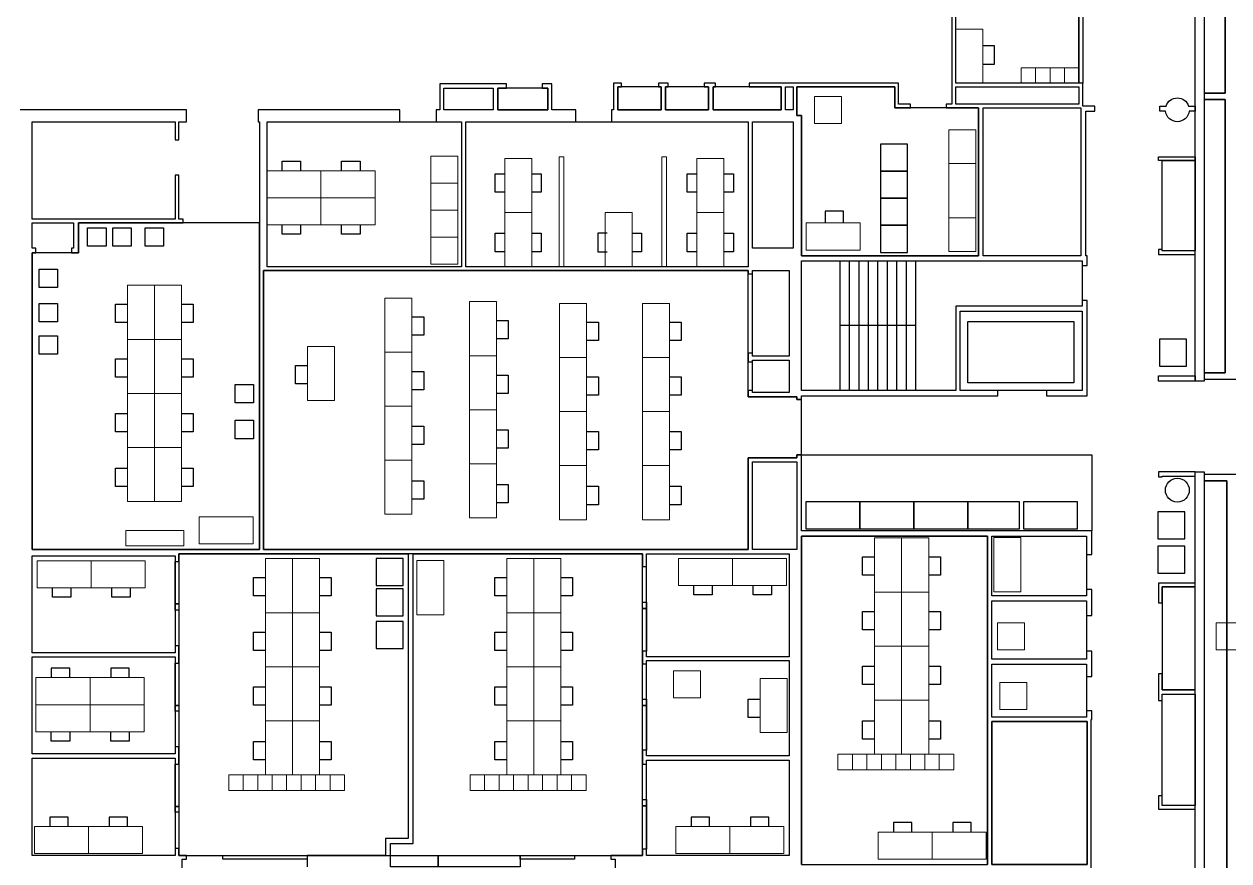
# Model space of a CAD drawing. Header units: centimetres. Extents: x -199 to 9291, y 3836 to 9745.
# Drawn here: x 1780 to 4863, y 4915 to 7057 of the extents above; entities that cross this region are included whole.
import ezdxf

# ---------------------------------------------------------------- set-up
doc = ezdxf.new("R2010")
doc.units = ezdxf.units.CM
doc.header["$MEASUREMENT"] = 0
for name, color, linetype in [('0_Void', 7, 'Continuous'), ('Coffee', 3, 'Continuous'), ('E15-343', 2, 'Continuous'), ('E15-345', 2, 'Continuous'), ('E15-358', 2, 'Continuous'), ('Elevators_Secondary', 192, 'Continuous'), ('Furniture', 2, 'Continuous'), ('Labs', 1, 'Continuous'), ('Meeting rooms', 1, 'Continuous'), ('Offices', 1, 'Continuous'), ('Stairs', 5, 'Continuous'), ('Walls', 6, 'Continuous')]:
    doc.layers.add(name, color=color, linetype=linetype)
doc.layers.add('Chair', color=142, linetype='Continuous', true_color=0x2aacd4)

msp = doc.modelspace()

# ---------------------------------------------------------------- linework, layer by layer
at = {"layer": '0_Void'}
for points in [[(4853.5, 7381), (4799.9, 7381), (4799.9, 6879.5), (4853.5, 6879.5)], [(2980.8, 6837.2), (2854, 6837.2), (2854, 6892.5), (2980.8, 6892.5)], [(3120.6, 6892.5), (3106, 6892.5), (3014.9, 6892.5), (2992.2, 6892.5), (2992.2, 6837.2), (3120.6, 6837.2)], [(3410, 6895.8), (3309.2, 6895.8), (3299.4, 6895.8), (3299.4, 6837.2), (3410, 6837.2)], [(3531.9, 6895.8), (3421.3, 6895.8), (3421.3, 6837.2), (3531.9, 6837.2)], [(3717.2, 6895.8), (3635.9, 6895.8), (3543.3, 6895.8), (3543.3, 6837.2), (3717.2, 6837.2)], [(4853.5, 6863.3), (4799.9, 6863.3), (4799.9, 6164.2), (4853.5, 6164.2)], [(4234.1, 6842.1), (4484.5, 6842.1), (4484.5, 6463.4), (4234.1, 6463.4)], [(4777.1, 6476.4), (4692.6, 6476.4), (4692.6, 6707.2), (4777.1, 6707.2)], [(3738.3, 6206.5), (3644.1, 6206.5), (3644.1, 6426), (3738.3, 6426)], [(4487.7, 6118.7), (4175.6, 6118.7), (4175.6, 6321.9), (4487.7, 6321.9)], [(3738.3, 6113.9), (3644.1, 6113.9), (3644.1, 6196.8), (3738.3, 6196.8)], [(3757.8, 5712.3), (3644.1, 5712.3), (3644.1, 5936.7), (3757.8, 5936.7)], [(3757.8, 5712.3), (3644.1, 5712.3), (3644.1, 5936.7), (3757.8, 5936.7)], [(4857.6, 5887.9), (4799.9, 5887.9), (4799.9, 4364.7), (4857.6, 4364.7)], [(4499.1, 5593.7), (4256.9, 5593.7), (4256.9, 5746.5), (4499.1, 5746.5)], [(4692.6, 5353.1), (4777.1, 5353.1), (4777.1, 5616.4), (4692.6, 5616.4)], [(4499.1, 5431.1), (4256.9, 5431.1), (4256.9, 5580.7), (4499.1, 5580.7)], [(4499.1, 5283.2), (4256.9, 5283.2), (4256.9, 5418.1), (4499.1, 5418.1)], [(4692.6, 5341.7), (4777.1, 5341.7), (4777.1, 5057.2), (4692.6, 5057.2)], [(4500.7, 4906), (4256.9, 4906), (4256.9, 5271.8), (4500.7, 5271.8)]]:
    msp.add_lwpolyline(points, close=True, dxfattribs=at)
at = {"layer": 'Chair'}
for points in [[(4233.5, 6953.8), (4263.4, 6953.8), (4263.4, 7000.8)], [(4263.4, 7000.8), (4233.5, 7000.8)], [(3971.4, 6680.1), (4040.6, 6680.1), (4040.6, 6749.3), (3971.4, 6749.3), (3971.4, 6680.1)], [(2440.7, 6681.5), (2440.7, 6705.7), (2487.7, 6705.7), (2487.7, 6681.5)], [(2592.7, 6681.5), (2592.7, 6705.7), (2639.7, 6705.7), (2639.7, 6681.5)], [(2985.9, 6626.2), (2985.9, 6673.2), (3010.1, 6673.2)], [(3079.3, 6673.2), (3103.6, 6673.2), (3103.6, 6626.2), (3079.3, 6626.2)], [(3477.3, 6626.2), (3477.3, 6673.2), (3501.6, 6673.2)], [(3570.8, 6673.2), (3595.1, 6673.2), (3595.1, 6626.2), (3570.8, 6626.2)], [(3971.4, 6610.9), (4040.6, 6610.9), (4040.6, 6680.1), (3971.4, 6680.1), (3971.4, 6610.9)], [(3971.4, 6610.9), (4040.6, 6610.9), (4040.6, 6680.1), (3971.4, 6680.1), (3971.4, 6610.9)], [(3010.1, 6626.2), (2985.9, 6626.2)], [(3501.6, 6626.2), (3477.3, 6626.2)], [(3971.4, 6541.7), (4040.6, 6541.7), (4040.6, 6610.9), (3971.4, 6610.9), (3971.4, 6541.7)], [(3971.4, 6541.7), (4040.6, 6541.7), (4040.6, 6610.9), (3971.4, 6610.9), (3971.4, 6541.7)], [(3877, 6547.7), (3877, 6577.9), (3830, 6577.9), (3830, 6547.7)], [(2487.7, 6518.8), (2440.7, 6518.8), (2440.7, 6543.1)], [(2487.7, 6543.1), (2487.7, 6518.8)], [(2639.7, 6518.8), (2592.7, 6518.8), (2592.7, 6543.1)], [(2639.7, 6543.1), (2639.7, 6518.8)], [(3971.4, 6472.5), (4040.6, 6472.5), (4040.6, 6541.7), (3971.4, 6541.7), (3971.4, 6472.5)], [(3971.4, 6472.5), (4040.6, 6472.5), (4040.6, 6541.7), (3971.4, 6541.7), (3971.4, 6472.5)], [(1989.7, 6488.3), (1942.7, 6488.3), (1942.7, 6535.3), (1989.7, 6535.3), (1989.7, 6488.3)], [(2054.2, 6488.3), (2007.2, 6488.3), (2007.2, 6535.3), (2054.2, 6535.3), (2054.2, 6488.3)], [(2137.1, 6488.3), (2090.1, 6488.3), (2090.1, 6535.3), (2137.1, 6535.3), (2137.1, 6488.3)], [(2985.9, 6474.2), (2985.9, 6521.2), (3010.1, 6521.2)], [(3079.3, 6521.2), (3103.6, 6521.2), (3103.6, 6474.2), (3079.3, 6474.2)], [(3272.5, 6521.2), (3248.3, 6521.2), (3248.3, 6474.2), (3272.5, 6474.2)], [(3336, 6521.2), (3360.2, 6521.2), (3360.2, 6474.2), (3336, 6474.2)], [(3477.3, 6474.2), (3477.3, 6521.2), (3501.6, 6521.2)], [(3570.8, 6521.2), (3595.1, 6521.2), (3595.1, 6474.2), (3570.8, 6474.2)], [(3010.1, 6474.2), (2985.9, 6474.2)], [(3501.6, 6474.2), (3477.3, 6474.2)], [(1865.3, 6382.4), (1818.3, 6382.4), (1818.3, 6429.4), (1865.3, 6429.4), (1865.3, 6382.4)], [(1865.3, 6294.9), (1818.3, 6294.9), (1818.3, 6341.9), (1865.3, 6341.9), (1865.3, 6294.9)], [(2044.5, 6292.9), (2013.9, 6292.9), (2013.9, 6339.9), (2044.5, 6339.9)], [(2183, 6339.9), (2212.9, 6339.9), (2212.9, 6292.9)], [(2212.9, 6292.9), (2183, 6292.9)], [(2772.7, 6307.3), (2802.7, 6307.3), (2802.7, 6260.3)], [(2989.3, 6298.1), (3019.2, 6298.1), (3019.2, 6251.1)], [(3219.6, 6293.5), (3249.6, 6293.5), (3249.6, 6246.5)], [(3431.6, 6293.5), (3461.5, 6293.5), (3461.5, 6246.5)], [(1865.3, 6212.1), (1818.3, 6212.1), (1818.3, 6259.1), (1865.3, 6259.1), (1865.3, 6212.1)], [(2802.7, 6260.3), (2772.7, 6260.3)], [(3019.2, 6251.1), (2989.3, 6251.1)], [(3249.6, 6246.5), (3219.6, 6246.5)], [(3461.5, 6246.5), (3431.6, 6246.5)], [(2044.5, 6152.9), (2013.9, 6152.9), (2013.9, 6199.9), (2044.5, 6199.9)], [(2183, 6199.9), (2212.9, 6199.9), (2212.9, 6152.9)], [(2505.3, 6136.3), (2474.7, 6136.3), (2474.7, 6183.3), (2505.3, 6183.3)], [(2772.7, 6167.4), (2802.7, 6167.4), (2802.7, 6120.4)], [(2212.9, 6152.9), (2183, 6152.9)], [(2989.3, 6158.2), (3019.2, 6158.2), (3019.2, 6111.2)], [(3219.6, 6153.6), (3249.6, 6153.6), (3249.6, 6106.6)], [(3431.6, 6153.6), (3461.5, 6153.6), (3461.5, 6106.6)], [(2367.5, 6087.7), (2320.5, 6087.7), (2320.5, 6134.7), (2367.5, 6134.7), (2367.5, 6087.7)], [(2802.7, 6120.4), (2772.7, 6120.4)], [(3019.2, 6111.2), (2989.3, 6111.2)], [(3249.6, 6106.6), (3219.6, 6106.6)], [(3461.5, 6106.6), (3431.6, 6106.6)], [(2044.5, 6013), (2013.9, 6013), (2013.9, 6060), (2044.5, 6060)], [(2183, 6060), (2212.9, 6060), (2212.9, 6013)], [(2212.9, 6013), (2183, 6013)], [(2367.5, 5995.6), (2320.5, 5995.6), (2320.5, 6042.6), (2367.5, 6042.6), (2367.5, 5995.6)], [(2772.7, 6027.5), (2802.7, 6027.5), (2802.7, 5980.5)], [(2989.3, 6018.3), (3019.2, 6018.3), (3019.2, 5971.3)], [(3219.6, 6013.7), (3249.6, 6013.7), (3249.6, 5966.7)], [(3431.6, 6013.7), (3461.5, 6013.7), (3461.5, 5966.7)], [(2802.7, 5980.5), (2772.7, 5980.5)], [(3019.2, 5971.3), (2989.3, 5971.3)], [(3249.6, 5966.7), (3219.6, 5966.7)], [(3461.5, 5966.7), (3431.6, 5966.7)], [(2044.5, 5873.1), (2013.9, 5873.1), (2013.9, 5920.1), (2044.5, 5920.1)], [(2183, 5920.1), (2212.9, 5920.1), (2212.9, 5873.1)], [(2212.9, 5873.1), (2183, 5873.1)], [(2772.7, 5887.5), (2802.7, 5887.5), (2802.7, 5840.6)], [(2989.3, 5878.3), (3019.2, 5878.3), (3019.2, 5831.3)], [(3219.6, 5873.7), (3249.6, 5873.7), (3249.6, 5826.7)], [(3431.6, 5873.7), (3461.5, 5873.7), (3461.5, 5826.7)], [(2802.7, 5840.6), (2772.7, 5840.6)], [(3019.2, 5831.3), (2989.3, 5831.3)], [(3249.6, 5826.7), (3219.6, 5826.7)], [(3461.5, 5826.7), (3431.6, 5826.7)], [(2750.5, 5620.1), (2750.5, 5689.3), (2681.3, 5689.3), (2681.3, 5620.1), (2750.5, 5620.1)], [(2750.5, 5620.1), (2750.5, 5689.3), (2681.3, 5689.3), (2681.3, 5620.1), (2750.5, 5620.1)], [(3956.6, 5646.2), (3926, 5646.2), (3926, 5693.2), (3956.6, 5693.2)], [(4095.1, 5693.2), (4125, 5693.2), (4125, 5646.2)], [(4125, 5646.2), (4095.1, 5646.2)], [(1899.4, 5589.8), (1852.4, 5589.8), (1852.4, 5614.1)], [(1899.4, 5614.1), (1899.4, 5589.8)], [(2051.3, 5589.8), (2004.3, 5589.8), (2004.3, 5614.1)], [(2051.3, 5614.1), (2051.3, 5589.8)], [(2397.6, 5593.3), (2366.9, 5593.3), (2366.9, 5640.3), (2397.6, 5640.3)], [(2536, 5640.3), (2565.9, 5640.3), (2565.9, 5593.3)], [(3015.3, 5593.3), (2984.7, 5593.3), (2984.7, 5640.3), (3015.3, 5640.3)], [(3153.7, 5640.3), (3183.7, 5640.3), (3183.7, 5593.3)], [(3540.8, 5595.7), (3493.8, 5595.7), (3493.8, 5620)], [(3540.8, 5620), (3540.8, 5595.7)], [(3692.8, 5595.7), (3645.8, 5595.7), (3645.8, 5620)], [(3692.8, 5620), (3692.8, 5595.7)], [(2565.9, 5593.3), (2536, 5593.3)], [(2750.5, 5541.8), (2750.5, 5611), (2681.3, 5611), (2681.3, 5541.8), (2750.5, 5541.8)], [(2750.5, 5541.8), (2750.5, 5611), (2681.3, 5611), (2681.3, 5541.8), (2750.5, 5541.8)], [(3183.7, 5593.3), (3153.7, 5593.3)], [(3956.6, 5506.3), (3926, 5506.3), (3926, 5553.3), (3956.6, 5553.3)], [(4095.1, 5553.3), (4125, 5553.3), (4125, 5506.3)], [(2750.5, 5458.9), (2750.5, 5528.1), (2681.3, 5528.1), (2681.3, 5458.9), (2750.5, 5458.9)], [(2750.5, 5458.9), (2750.5, 5528.1), (2681.3, 5528.1), (2681.3, 5458.9), (2750.5, 5458.9)], [(2397.6, 5453.4), (2366.9, 5453.4), (2366.9, 5500.4), (2397.6, 5500.4)], [(2536, 5500.4), (2565.9, 5500.4), (2565.9, 5453.4)], [(3015.3, 5453.4), (2984.7, 5453.4), (2984.7, 5500.4), (3015.3, 5500.4)], [(3153.7, 5500.4), (3183.7, 5500.4), (3183.7, 5453.4)], [(4125, 5506.3), (4095.1, 5506.3)], [(2565.9, 5453.4), (2536, 5453.4)], [(3183.7, 5453.4), (3153.7, 5453.4)], [(1896.7, 5408.2), (1849.7, 5408.2), (1849.7, 5384)], [(1896.7, 5384), (1896.7, 5408.2)], [(2048.7, 5408.2), (2001.7, 5408.2), (2001.7, 5384)], [(2048.7, 5384), (2048.7, 5408.2)], [(3956.6, 5366.4), (3926, 5366.4), (3926, 5413.4), (3956.6, 5413.4)], [(4095.1, 5413.4), (4125, 5413.4), (4125, 5366.4)], [(4125, 5366.4), (4095.1, 5366.4)], [(2397.6, 5313.5), (2366.9, 5313.5), (2366.9, 5360.5), (2397.6, 5360.5)], [(2536, 5360.5), (2565.9, 5360.5), (2565.9, 5313.5)], [(3015.3, 5313.5), (2984.7, 5313.5), (2984.7, 5360.5), (3015.3, 5360.5)], [(3153.7, 5360.5), (3183.7, 5360.5), (3183.7, 5313.5)], [(2565.9, 5313.5), (2536, 5313.5)], [(3183.7, 5313.5), (3153.7, 5313.5)], [(3663.5, 5282.2), (3632.9, 5282.2), (3632.9, 5329.2), (3663.5, 5329.2)], [(3956.6, 5226.5), (3926, 5226.5), (3926, 5273.5), (3956.6, 5273.5)], [(4095.1, 5273.5), (4125, 5273.5), (4125, 5226.5)], [(1896.7, 5221.3), (1849.7, 5221.3), (1849.7, 5245.6)], [(1896.7, 5245.6), (1896.7, 5221.3)], [(2048.7, 5221.3), (2001.7, 5221.3), (2001.7, 5245.6)], [(2048.7, 5245.6), (2048.7, 5221.3)], [(2397.6, 5173.5), (2366.9, 5173.5), (2366.9, 5220.5), (2397.6, 5220.5)], [(2536, 5220.5), (2565.9, 5220.5), (2565.9, 5173.5)], [(3015.3, 5173.5), (2984.7, 5173.5), (2984.7, 5220.5), (3015.3, 5220.5)], [(3153.7, 5220.5), (3183.7, 5220.5), (3183.7, 5173.5)], [(4125, 5226.5), (4095.1, 5226.5)], [(2565.9, 5173.5), (2536, 5173.5)], [(3183.7, 5173.5), (3153.7, 5173.5)], [(1892.6, 5027.2), (1845.6, 5027.2), (1845.6, 5002.9)], [(1892.6, 5002.9), (1892.6, 5027.2)], [(2044.6, 5027.2), (1997.6, 5027.2), (1997.6, 5002.9)], [(2044.6, 5002.9), (2044.6, 5027.2)], [(3534.1, 5027.2), (3487.1, 5027.2), (3487.1, 5002.9)], [(3534.1, 5002.9), (3534.1, 5027.2)], [(3686.1, 5027.2), (3639.1, 5027.2), (3639.1, 5002.9)], [(3686.1, 5002.9), (3686.1, 5027.2)], [(4051.8, 5013), (4004.8, 5013), (4004.8, 4988.7)], [(4051.8, 4988.7), (4051.8, 5013)], [(4203.8, 5013), (4156.8, 5013), (4156.8, 4988.7)], [(4203.8, 4988.7), (4203.8, 5013)]]:
    msp.add_lwpolyline(points, dxfattribs=at)
at = {"layer": 'Coffee'}
for points in [[(4754.8, 6181.2), (4754.8, 6250.4), (4685.6, 6250.4), (4685.6, 6181.2), (4754.8, 6181.2)], [(4754.8, 6181.2), (4754.8, 6250.4), (4685.6, 6250.4), (4685.6, 6181.2), (4754.8, 6181.2)], [(3918.7, 5765.2), (3918.7, 5834.4), (3780.3, 5834.4), (3780.3, 5765.2), (3918.7, 5765.2)], [(3918.7, 5765.2), (3918.7, 5834.4), (3780.3, 5834.4), (3780.3, 5765.2), (3918.7, 5765.2)], [(4057.1, 5765.2), (4057.1, 5834.4), (3918.7, 5834.4), (3918.7, 5765.2), (4057.1, 5765.2)], [(4057.1, 5765.2), (4057.1, 5834.4), (3918.7, 5834.4), (3918.7, 5765.2), (4057.1, 5765.2)], [(4195.5, 5765.2), (4195.5, 5834.4), (4057.1, 5834.4), (4057.1, 5765.2), (4195.5, 5765.2)], [(4195.5, 5765.2), (4195.5, 5834.4), (4057.1, 5834.4), (4057.1, 5765.2), (4195.5, 5765.2)], [(4327.7, 5765.2), (4327.7, 5834.4), (4195.5, 5834.4), (4195.5, 5765.2), (4327.7, 5765.2)], [(4327.7, 5765.2), (4327.7, 5834.4), (4195.5, 5834.4), (4195.5, 5765.2), (4327.7, 5765.2)], [(4476.2, 5765.2), (4476.2, 5834.4), (4337.8, 5834.4), (4337.8, 5765.2), (4476.2, 5765.2)], [(4476.2, 5765.2), (4476.2, 5834.4), (4337.8, 5834.4), (4337.8, 5765.2), (4476.2, 5765.2)], [(4750.2, 5739.1), (4750.2, 5808.4), (4681, 5808.4), (4681, 5739.1), (4750.2, 5739.1)], [(4750.2, 5739.1), (4750.2, 5808.4), (4681, 5808.4), (4681, 5739.1), (4750.2, 5739.1)], [(4750.2, 5651.7), (4750.2, 5720.9), (4681, 5720.9), (4681, 5651.7), (4750.2, 5651.7)], [(4750.2, 5651.7), (4750.2, 5720.9), (4681, 5720.9), (4681, 5651.7), (4750.2, 5651.7)]]:
    msp.add_lwpolyline(points, dxfattribs=at)
msp.add_lwpolyline([(4512.1, 5759.5), (3769.2, 5759.5), (3769.2, 5954.5), (4512.1, 5954.5)], close=True, dxfattribs=at)
at = {"layer": 'E15-343'}
msp.add_lwpolyline([(4222.8, 6842.1), (4139.9, 6842.1), (4048.8, 6842.1), (4008.2, 6842.1), (4008.2, 6895.8), (3757.8, 6895.8), (3757.8, 6822.6), (3769.2, 6822.6), (3769.2, 6463.4), (4222.8, 6463.4)], close=True, dxfattribs=at)
at = {"layer": 'E15-345'}
msp.add_lwpolyline([(4479.6, 6905.5), (4164.2, 6905.5), (4164.2, 7194.9), (4479.6, 7194.9)], close=True, dxfattribs=at)
at = {"layer": 'E15-358'}
msp.add_lwpolyline([(2402.1, 6806.4), (2899.5, 6806.4), (2899.5, 6435.7), (2402.1, 6435.7)], close=True, dxfattribs=at)
at = {"layer": 'Elevators_Secondary'}
msp.add_lwpolyline([(4466.6, 6138.2), (4195.1, 6138.2), (4195.1, 6295.9), (4466.6, 6295.9)], close=True, dxfattribs=at)
at = {"layer": 'Furniture', "lineweight": 9}
for points in [[(4233.5, 6905.5), (4164.2, 6905.5), (4164.2, 7043.9), (4233.5, 7043.9), (4233.5, 6905.5)], [(4331.3, 6905.5), (4479.6, 6905.5), (4479.6, 6945.1), (4331.3, 6945.1), (4331.3, 6905.5)], [(4368.4, 6905.5), (4368.4, 6945.1)], [(4405.5, 6905.5), (4405.5, 6945.1)], [(4442.5, 6905.5), (4442.5, 6945.1)], [(4146.1, 6561), (4215.3, 6561), (4215.3, 6699.5), (4146.1, 6699.5), (4146.1, 6561)], [(4215.3, 6561), (4146.1, 6561), (4146.1, 6474.5), (4215.3, 6474.5), (4215.3, 6561)], [(2113.8, 6388.1), (2044.5, 6388.1), (2044.5, 6249.7), (2113.8, 6249.7), (2113.8, 6388.1)], [(2183, 6388.1), (2113.8, 6388.1), (2113.8, 6249.7), (2183, 6249.7), (2183, 6388.1)], [(2772.7, 6355.6), (2703.5, 6355.6), (2703.5, 6217.2), (2772.7, 6217.2), (2772.7, 6355.6)], [(2989.3, 6346.4), (2920.1, 6346.4), (2920.1, 6208), (2989.3, 6208), (2989.3, 6346.4)], [(3219.6, 6341.8), (3150.4, 6341.8), (3150.4, 6203.4), (3219.6, 6203.4), (3219.6, 6341.8)], [(3431.6, 6341.8), (3362.4, 6341.8), (3362.4, 6203.4), (3431.6, 6203.4), (3431.6, 6341.8)], [(2113.8, 6249.7), (2044.5, 6249.7), (2044.5, 6111.3), (2113.8, 6111.3), (2113.8, 6249.7)], [(2183, 6249.7), (2113.8, 6249.7), (2113.8, 6111.3), (2183, 6111.3), (2183, 6249.7)], [(2574.5, 6231.6), (2505.3, 6231.6), (2505.3, 6093.2), (2574.5, 6093.2), (2574.5, 6231.6)], [(2772.7, 6217.2), (2703.5, 6217.2), (2703.5, 6078.8), (2772.7, 6078.8), (2772.7, 6217.2)], [(2989.3, 6208), (2920.1, 6208), (2920.1, 6069.6), (2989.3, 6069.6), (2989.3, 6208)], [(3219.6, 6203.4), (3150.4, 6203.4), (3150.4, 6065), (3219.6, 6065), (3219.6, 6203.4)], [(3431.6, 6203.4), (3362.4, 6203.4), (3362.4, 6065), (3431.6, 6065), (3431.6, 6203.4)], [(2113.8, 6111.3), (2044.5, 6111.3), (2044.5, 5972.9), (2113.8, 5972.9), (2113.8, 6111.3)], [(2183, 6111.3), (2113.8, 6111.3), (2113.8, 5972.9), (2183, 5972.9), (2183, 6111.3)], [(2772.7, 6078.8), (2703.5, 6078.8), (2703.5, 5940.4), (2772.7, 5940.4), (2772.7, 6078.8)], [(2989.3, 6069.6), (2920.1, 6069.6), (2920.1, 5931.2), (2989.3, 5931.2), (2989.3, 6069.6)], [(3219.6, 6065), (3150.4, 6065), (3150.4, 5926.6), (3219.6, 5926.6), (3219.6, 6065)], [(3431.6, 6065), (3362.4, 6065), (3362.4, 5926.6), (3431.6, 5926.6), (3431.6, 6065)], [(2113.8, 5972.9), (2044.5, 5972.9), (2044.5, 5834.5), (2113.8, 5834.5), (2113.8, 5972.9)], [(2183, 5972.9), (2113.8, 5972.9), (2113.8, 5834.5), (2183, 5834.5), (2183, 5972.9)], [(2772.7, 5940.4), (2703.5, 5940.4), (2703.5, 5802), (2772.7, 5802), (2772.7, 5940.4)], [(2989.3, 5931.2), (2920.1, 5931.2), (2920.1, 5792.7), (2989.3, 5792.7), (2989.3, 5931.2)], [(3219.6, 5926.6), (3150.4, 5926.6), (3150.4, 5788.1), (3219.6, 5788.1), (3219.6, 5926.6)], [(3431.6, 5926.6), (3362.4, 5926.6), (3362.4, 5788.1), (3431.6, 5788.1), (3431.6, 5926.6)], [(4025.8, 5741.5), (3956.6, 5741.5), (3956.6, 5603.1), (4025.8, 5603.1), (4025.8, 5741.5)], [(4095.1, 5741.5), (4025.8, 5741.5), (4025.8, 5603.1), (4095.1, 5603.1), (4095.1, 5741.5)], [(2466.8, 5688.6), (2397.6, 5688.6), (2397.6, 5550.2), (2466.8, 5550.2), (2466.8, 5688.6)], [(2536, 5688.6), (2466.8, 5688.6), (2466.8, 5550.2), (2536, 5550.2), (2536, 5688.6)], [(3084.5, 5688.6), (3015.3, 5688.6), (3015.3, 5550.2), (3084.5, 5550.2), (3084.5, 5688.6)], [(3153.7, 5688.6), (3084.5, 5688.6), (3084.5, 5550.2), (3153.7, 5550.2), (3153.7, 5688.6)], [(4025.8, 5603.1), (3956.6, 5603.1), (3956.6, 5464.7), (4025.8, 5464.7), (4025.8, 5603.1)], [(4095.1, 5603.1), (4025.8, 5603.1), (4025.8, 5464.7), (4095.1, 5464.7), (4095.1, 5603.1)], [(2466.8, 5550.2), (2397.6, 5550.2), (2397.6, 5411.8), (2466.8, 5411.8), (2466.8, 5550.2)], [(2536, 5550.2), (2466.8, 5550.2), (2466.8, 5411.8), (2536, 5411.8), (2536, 5550.2)], [(3084.5, 5550.2), (3015.3, 5550.2), (3015.3, 5411.8), (3084.5, 5411.8), (3084.5, 5550.2)], [(3153.7, 5550.2), (3084.5, 5550.2), (3084.5, 5411.8), (3153.7, 5411.8), (3153.7, 5550.2)], [(4025.8, 5464.7), (3956.6, 5464.7), (3956.6, 5326.3), (4025.8, 5326.3), (4025.8, 5464.7)], [(4095.1, 5464.7), (4025.8, 5464.7), (4025.8, 5326.3), (4095.1, 5326.3), (4095.1, 5464.7)], [(2466.8, 5411.8), (2397.6, 5411.8), (2397.6, 5273.4), (2466.8, 5273.4), (2466.8, 5411.8)], [(2536, 5411.8), (2466.8, 5411.8), (2466.8, 5273.4), (2536, 5273.4), (2536, 5411.8)], [(3084.5, 5411.8), (3015.3, 5411.8), (3015.3, 5273.4), (3084.5, 5273.4), (3084.5, 5411.8)], [(3153.7, 5411.8), (3084.5, 5411.8), (3084.5, 5273.4), (3153.7, 5273.4), (3153.7, 5411.8)], [(3732.8, 5382), (3663.5, 5382), (3663.5, 5243.6), (3732.8, 5243.6), (3732.8, 5382)], [(4025.8, 5326.3), (3956.6, 5326.3), (3956.6, 5187.9), (4025.8, 5187.9), (4025.8, 5326.3)], [(4095.1, 5326.3), (4025.8, 5326.3), (4025.8, 5187.9), (4095.1, 5187.9), (4095.1, 5326.3)], [(2466.8, 5273.4), (2397.6, 5273.4), (2397.6, 5134.9), (2466.8, 5134.9), (2466.8, 5273.4)], [(2536, 5273.4), (2466.8, 5273.4), (2466.8, 5134.9), (2536, 5134.9), (2536, 5273.4)], [(3084.5, 5273.4), (3015.3, 5273.4), (3015.3, 5134.9), (3084.5, 5134.9), (3084.5, 5273.4)], [(3153.7, 5273.4), (3084.5, 5273.4), (3084.5, 5134.9), (3153.7, 5134.9), (3153.7, 5273.4)], [(3862.7, 5148.3), (4011, 5148.3), (4011, 5187.9), (3862.7, 5187.9), (3862.7, 5148.3)], [(3899.8, 5148.3), (3899.8, 5187.9)], [(3936.9, 5148.3), (3936.9, 5187.9)], [(3973.9, 5148.3), (3973.9, 5187.9)], [(4011, 5148.3), (4159.3, 5148.3), (4159.3, 5187.9), (4011, 5187.9), (4011, 5148.3)], [(4048.1, 5148.3), (4048.1, 5187.9)], [(4085.2, 5148.3), (4085.2, 5187.9)], [(4122.2, 5148.3), (4122.2, 5187.9)], [(2303.6, 5095.4), (2451.9, 5095.4), (2451.9, 5134.9), (2303.6, 5134.9), (2303.6, 5095.4)], [(2340.7, 5095.4), (2340.7, 5134.9)], [(2377.8, 5095.4), (2377.8, 5134.9)], [(2414.9, 5095.4), (2414.9, 5134.9)], [(2451.9, 5095.4), (2600.2, 5095.4), (2600.2, 5134.9), (2451.9, 5134.9), (2451.9, 5095.4)], [(2489, 5095.4), (2489, 5134.9)], [(2526.1, 5095.4), (2526.1, 5134.9)], [(2563.1, 5095.4), (2563.1, 5134.9)], [(2921.4, 5095.4), (3069.7, 5095.4), (3069.7, 5134.9), (2921.4, 5134.9), (2921.4, 5095.4)], [(2958.5, 5095.4), (2958.5, 5134.9)], [(2995.5, 5095.4), (2995.5, 5134.9)], [(3032.6, 5095.4), (3032.6, 5134.9)], [(3069.7, 5095.4), (3218, 5095.4), (3218, 5134.9), (3069.7, 5134.9), (3069.7, 5095.4)], [(3106.8, 5095.4), (3106.8, 5134.9)], [(3143.8, 5095.4), (3143.8, 5134.9)], [(3180.9, 5095.4), (3180.9, 5134.9)]]:
    msp.add_lwpolyline(points, dxfattribs=at)
at = {"layer": 'Furniture', "lineweight": 5}
for points in [[(4233.5, 6905.5), (4164.2, 6905.5), (4164.2, 7043.9), (4233.5, 7043.9), (4233.5, 6905.5)], [(4368.4, 6905.5), (4368.4, 6945.1)], [(4405.5, 6905.5), (4405.5, 6945.1)], [(4442.5, 6905.5), (4442.5, 6945.1)], [(3872.2, 6802), (3872.2, 6871.2), (3803, 6871.2), (3803, 6802), (3872.2, 6802)], [(3872.2, 6802), (3872.2, 6871.2), (3803, 6871.2), (3803, 6802), (3872.2, 6802)], [(4215.3, 6786), (4146.1, 6786), (4146.1, 6699.5), (4215.3, 6699.5), (4215.3, 6786)], [(2821, 6649.7), (2890.2, 6649.7), (2890.2, 6718.9), (2821, 6718.9), (2821, 6649.7)], [(3010.1, 6574.1), (3079.3, 6574.1), (3079.3, 6712.5), (3010.1, 6712.5), (3010.1, 6574.1)], [(3010.1, 6574.1), (3079.3, 6574.1), (3079.3, 6712.5), (3010.1, 6712.5), (3010.1, 6574.1)], [(3501.6, 6574.1), (3570.8, 6574.1), (3570.8, 6712.5), (3501.6, 6712.5), (3501.6, 6574.1)], [(3501.6, 6574.1), (3570.8, 6574.1), (3570.8, 6712.5), (3501.6, 6712.5), (3501.6, 6574.1)], [(4146.1, 6561), (4215.3, 6561), (4215.3, 6699.5), (4146.1, 6699.5), (4146.1, 6561)], [(2539.8, 6612.3), (2539.8, 6681.5), (2401.4, 6681.5), (2401.4, 6612.3), (2539.8, 6612.3)], [(2539.8, 6612.3), (2539.8, 6681.5), (2401.4, 6681.5), (2401.4, 6612.3), (2539.8, 6612.3)], [(2678.2, 6612.3), (2678.2, 6681.5), (2539.8, 6681.5), (2539.8, 6612.3), (2678.2, 6612.3)], [(2678.2, 6612.3), (2678.2, 6681.5), (2539.8, 6681.5), (2539.8, 6612.3), (2678.2, 6612.3)], [(2821, 6580.4), (2890.2, 6580.4), (2890.2, 6649.7), (2821, 6649.7), (2821, 6580.4)], [(2821, 6580.4), (2890.2, 6580.4), (2890.2, 6649.7), (2821, 6649.7), (2821, 6580.4)], [(2539.8, 6543.1), (2539.8, 6612.3), (2401.4, 6612.3), (2401.4, 6543.1), (2539.8, 6543.1)], [(2539.8, 6543.1), (2539.8, 6612.3), (2401.4, 6612.3), (2401.4, 6543.1), (2539.8, 6543.1)], [(2678.2, 6543.1), (2678.2, 6612.3), (2539.8, 6612.3), (2539.8, 6543.1), (2678.2, 6543.1)], [(2678.2, 6543.1), (2678.2, 6612.3), (2539.8, 6612.3), (2539.8, 6543.1), (2678.2, 6543.1)], [(2821, 6511.2), (2890.2, 6511.2), (2890.2, 6580.4), (2821, 6580.4), (2821, 6511.2)], [(2821, 6511.2), (2890.2, 6511.2), (2890.2, 6580.4), (2821, 6580.4), (2821, 6511.2)], [(3010.1, 6435.7), (3079.3, 6435.7), (3079.3, 6574.1), (3010.1, 6574.1), (3010.1, 6435.7)], [(3010.1, 6435.7), (3079.3, 6435.7), (3079.3, 6574.1), (3010.1, 6574.1), (3010.1, 6435.7)], [(3266.8, 6435.7), (3336, 6435.7), (3336, 6574.1), (3266.8, 6574.1), (3266.8, 6435.7)], [(3266.8, 6435.7), (3336, 6435.7), (3336, 6574.1), (3266.8, 6574.1), (3266.8, 6435.7)], [(3501.6, 6435.7), (3570.8, 6435.7), (3570.8, 6574.1), (3501.6, 6574.1), (3501.6, 6435.7)], [(3501.6, 6435.7), (3570.8, 6435.7), (3570.8, 6574.1), (3501.6, 6574.1), (3501.6, 6435.7)], [(3781.6, 6478.4), (3781.6, 6547.7), (3920, 6547.7), (3920, 6478.4), (3781.6, 6478.4)], [(3781.6, 6478.4), (3781.6, 6547.7), (3920, 6547.7), (3920, 6478.4), (3781.6, 6478.4)], [(4215.3, 6561), (4146.1, 6561), (4146.1, 6474.5), (4215.3, 6474.5), (4215.3, 6561)], [(2821, 6442), (2890.2, 6442), (2890.2, 6511.2), (2821, 6511.2), (2821, 6442)], [(2821, 6442), (2890.2, 6442), (2890.2, 6511.2), (2821, 6511.2), (2821, 6442)], [(2113.8, 6388.1), (2044.5, 6388.1), (2044.5, 6249.7), (2113.8, 6249.7), (2113.8, 6388.1)], [(2183, 6388.1), (2113.8, 6388.1), (2113.8, 6249.7), (2183, 6249.7), (2183, 6388.1)], [(2772.7, 6355.6), (2703.5, 6355.6), (2703.5, 6217.2), (2772.7, 6217.2), (2772.7, 6355.6)], [(2989.3, 6346.4), (2920.1, 6346.4), (2920.1, 6208), (2989.3, 6208), (2989.3, 6346.4)], [(3219.6, 6341.8), (3150.4, 6341.8), (3150.4, 6203.4), (3219.6, 6203.4), (3219.6, 6341.8)], [(3431.6, 6341.8), (3362.4, 6341.8), (3362.4, 6203.4), (3431.6, 6203.4), (3431.6, 6341.8)], [(2113.8, 6249.7), (2044.5, 6249.7), (2044.5, 6111.3), (2113.8, 6111.3), (2113.8, 6249.7)], [(2183, 6249.7), (2113.8, 6249.7), (2113.8, 6111.3), (2183, 6111.3), (2183, 6249.7)], [(2574.5, 6231.6), (2505.3, 6231.6), (2505.3, 6093.2), (2574.5, 6093.2), (2574.5, 6231.6)], [(2772.7, 6217.2), (2703.5, 6217.2), (2703.5, 6078.8), (2772.7, 6078.8), (2772.7, 6217.2)], [(2989.3, 6208), (2920.1, 6208), (2920.1, 6069.6), (2989.3, 6069.6), (2989.3, 6208)], [(3219.6, 6203.4), (3150.4, 6203.4), (3150.4, 6065), (3219.6, 6065), (3219.6, 6203.4)], [(3431.6, 6203.4), (3362.4, 6203.4), (3362.4, 6065), (3431.6, 6065), (3431.6, 6203.4)], [(2113.8, 6111.3), (2044.5, 6111.3), (2044.5, 5972.9), (2113.8, 5972.9), (2113.8, 6111.3)], [(2183, 6111.3), (2113.8, 6111.3), (2113.8, 5972.9), (2183, 5972.9), (2183, 6111.3)], [(2772.7, 6078.8), (2703.5, 6078.8), (2703.5, 5940.4), (2772.7, 5940.4), (2772.7, 6078.8)], [(2989.3, 6069.6), (2920.1, 6069.6), (2920.1, 5931.2), (2989.3, 5931.2), (2989.3, 6069.6)], [(3219.6, 6065), (3150.4, 6065), (3150.4, 5926.6), (3219.6, 5926.6), (3219.6, 6065)], [(3431.6, 6065), (3362.4, 6065), (3362.4, 5926.6), (3431.6, 5926.6), (3431.6, 6065)], [(2113.8, 5972.9), (2044.5, 5972.9), (2044.5, 5834.5), (2113.8, 5834.5), (2113.8, 5972.9)], [(2183, 5972.9), (2113.8, 5972.9), (2113.8, 5834.5), (2183, 5834.5), (2183, 5972.9)], [(2772.7, 5940.4), (2703.5, 5940.4), (2703.5, 5802), (2772.7, 5802), (2772.7, 5940.4)], [(2989.3, 5931.2), (2920.1, 5931.2), (2920.1, 5792.7), (2989.3, 5792.7), (2989.3, 5931.2)], [(3219.6, 5926.6), (3150.4, 5926.6), (3150.4, 5788.1), (3219.6, 5788.1), (3219.6, 5926.6)], [(3431.6, 5926.6), (3362.4, 5926.6), (3362.4, 5788.1), (3431.6, 5788.1), (3431.6, 5926.6)], [(2366.4, 5726.5), (2366.4, 5795.7), (2228, 5795.7), (2228, 5726.5), (2366.4, 5726.5)], [(2040.8, 5721), (2189.1, 5721), (2189.1, 5760.5), (2040.8, 5760.5), (2040.8, 5721)], [(4025.8, 5741.5), (3956.6, 5741.5), (3956.6, 5603.1), (4025.8, 5603.1), (4025.8, 5741.5)], [(4095.1, 5741.5), (4025.8, 5741.5), (4025.8, 5603.1), (4095.1, 5603.1), (4095.1, 5741.5)], [(4330.7, 5742.3), (4261.5, 5742.3), (4261.5, 5603.9), (4330.7, 5603.9), (4330.7, 5742.3)], [(1951.5, 5614.1), (1951.5, 5683.3), (1813.1, 5683.3), (1813.1, 5614.1), (1951.5, 5614.1)], [(1951.5, 5614.1), (1951.5, 5683.3), (1813.1, 5683.3), (1813.1, 5614.1), (1951.5, 5614.1)], [(2089.9, 5614.1), (2089.9, 5683.3), (1951.5, 5683.3), (1951.5, 5614.1), (2089.9, 5614.1)], [(2089.9, 5614.1), (2089.9, 5683.3), (1951.5, 5683.3), (1951.5, 5614.1), (2089.9, 5614.1)], [(2466.8, 5688.6), (2397.6, 5688.6), (2397.6, 5550.2), (2466.8, 5550.2), (2466.8, 5688.6)], [(2536, 5688.6), (2466.8, 5688.6), (2466.8, 5550.2), (2536, 5550.2), (2536, 5688.6)], [(2854, 5683.5), (2784.7, 5683.5), (2784.7, 5545.1), (2854, 5545.1), (2854, 5683.5)], [(3084.5, 5688.6), (3015.3, 5688.6), (3015.3, 5550.2), (3084.5, 5550.2), (3084.5, 5688.6)], [(3153.7, 5688.6), (3084.5, 5688.6), (3084.5, 5550.2), (3153.7, 5550.2), (3153.7, 5688.6)], [(3592.9, 5620), (3592.9, 5689.2), (3454.5, 5689.2), (3454.5, 5620), (3592.9, 5620)], [(3592.9, 5620), (3592.9, 5689.2), (3454.5, 5689.2), (3454.5, 5620), (3592.9, 5620)], [(3731.3, 5620), (3731.3, 5689.2), (3592.9, 5689.2), (3592.9, 5620), (3731.3, 5620)], [(3731.3, 5620), (3731.3, 5689.2), (3592.9, 5689.2), (3592.9, 5620), (3731.3, 5620)], [(4025.8, 5603.1), (3956.6, 5603.1), (3956.6, 5464.7), (4025.8, 5464.7), (4025.8, 5603.1)], [(4095.1, 5603.1), (4025.8, 5603.1), (4025.8, 5464.7), (4095.1, 5464.7), (4095.1, 5603.1)], [(2466.8, 5550.2), (2397.6, 5550.2), (2397.6, 5411.8), (2466.8, 5411.8), (2466.8, 5550.2)], [(2536, 5550.2), (2466.8, 5550.2), (2466.8, 5411.8), (2536, 5411.8), (2536, 5550.2)], [(3084.5, 5550.2), (3015.3, 5550.2), (3015.3, 5411.8), (3084.5, 5411.8), (3084.5, 5550.2)], [(3153.7, 5550.2), (3084.5, 5550.2), (3084.5, 5411.8), (3153.7, 5411.8), (3153.7, 5550.2)], [(4340.2, 5455.4), (4340.2, 5524.6), (4271, 5524.6), (4271, 5455.4), (4340.2, 5455.4)], [(4899.7, 5455.4), (4899.7, 5524.6), (4830.5, 5524.6), (4830.5, 5455.4), (4899.7, 5455.4)], [(4025.8, 5464.7), (3956.6, 5464.7), (3956.6, 5326.3), (4025.8, 5326.3), (4025.8, 5464.7)], [(4095.1, 5464.7), (4025.8, 5464.7), (4025.8, 5326.3), (4095.1, 5326.3), (4095.1, 5464.7)], [(2466.8, 5411.8), (2397.6, 5411.8), (2397.6, 5273.4), (2466.8, 5273.4), (2466.8, 5411.8)], [(2536, 5411.8), (2466.8, 5411.8), (2466.8, 5273.4), (2536, 5273.4), (2536, 5411.8)], [(3084.5, 5411.8), (3015.3, 5411.8), (3015.3, 5273.4), (3084.5, 5273.4), (3084.5, 5411.8)], [(3153.7, 5411.8), (3084.5, 5411.8), (3084.5, 5273.4), (3153.7, 5273.4), (3153.7, 5411.8)], [(3510.7, 5332), (3510.7, 5401.2), (3441.5, 5401.2), (3441.5, 5332), (3510.7, 5332)], [(1948.8, 5384), (1948.8, 5314.8), (1810.4, 5314.8), (1810.4, 5384), (1948.8, 5384)], [(1948.8, 5384), (1948.8, 5314.8), (1810.4, 5314.8), (1810.4, 5384), (1948.8, 5384)], [(2087.2, 5384), (2087.2, 5314.8), (1948.8, 5314.8), (1948.8, 5384), (2087.2, 5384)], [(2087.2, 5384), (2087.2, 5314.8), (1948.8, 5314.8), (1948.8, 5384), (2087.2, 5384)], [(3732.8, 5382), (3663.5, 5382), (3663.5, 5243.6), (3732.8, 5243.6), (3732.8, 5382)], [(4346.1, 5302.6), (4346.1, 5371.8), (4276.9, 5371.8), (4276.9, 5302.6), (4346.1, 5302.6)], [(1948.8, 5245.6), (1948.8, 5314.8), (1810.4, 5314.8), (1810.4, 5245.6), (1948.8, 5245.6)], [(1948.8, 5245.6), (1948.8, 5314.8), (1810.4, 5314.8), (1810.4, 5245.6), (1948.8, 5245.6)], [(2087.2, 5245.6), (2087.2, 5314.8), (1948.8, 5314.8), (1948.8, 5245.6), (2087.2, 5245.6)], [(2087.2, 5245.6), (2087.2, 5314.8), (1948.8, 5314.8), (1948.8, 5245.6), (2087.2, 5245.6)], [(4025.8, 5326.3), (3956.6, 5326.3), (3956.6, 5187.9), (4025.8, 5187.9), (4025.8, 5326.3)], [(4095.1, 5326.3), (4025.8, 5326.3), (4025.8, 5187.9), (4095.1, 5187.9), (4095.1, 5326.3)], [(2466.8, 5273.4), (2397.6, 5273.4), (2397.6, 5134.9), (2466.8, 5134.9), (2466.8, 5273.4)], [(2536, 5273.4), (2466.8, 5273.4), (2466.8, 5134.9), (2536, 5134.9), (2536, 5273.4)], [(3084.5, 5273.4), (3015.3, 5273.4), (3015.3, 5134.9), (3084.5, 5134.9), (3084.5, 5273.4)], [(3153.7, 5273.4), (3084.5, 5273.4), (3084.5, 5134.9), (3153.7, 5134.9), (3153.7, 5273.4)], [(3899.8, 5148.3), (3899.8, 5187.9)], [(3936.9, 5148.3), (3936.9, 5187.9)], [(3973.9, 5148.3), (3973.9, 5187.9)], [(4048.1, 5148.3), (4048.1, 5187.9)], [(4085.2, 5148.3), (4085.2, 5187.9)], [(4122.2, 5148.3), (4122.2, 5187.9)], [(2340.7, 5095.4), (2340.7, 5134.9)], [(2377.8, 5095.4), (2377.8, 5134.9)], [(2414.9, 5095.4), (2414.9, 5134.9)], [(2489, 5095.4), (2489, 5134.9)], [(2526.1, 5095.4), (2526.1, 5134.9)], [(2563.1, 5095.4), (2563.1, 5134.9)], [(2958.5, 5095.4), (2958.5, 5134.9)], [(2995.5, 5095.4), (2995.5, 5134.9)], [(3032.6, 5095.4), (3032.6, 5134.9)], [(3106.8, 5095.4), (3106.8, 5134.9)], [(3143.8, 5095.4), (3143.8, 5134.9)], [(3180.9, 5095.4), (3180.9, 5134.9)], [(1944.7, 5002.9), (1944.7, 4933.7), (1806.3, 4933.7), (1806.3, 5002.9), (1944.7, 5002.9)], [(1944.7, 5002.9), (1944.7, 4933.7), (1806.3, 4933.7), (1806.3, 5002.9), (1944.7, 5002.9)], [(2083.1, 5002.9), (2083.1, 4933.7), (1944.7, 4933.7), (1944.7, 5002.9), (2083.1, 5002.9)], [(2083.1, 5002.9), (2083.1, 4933.7), (1944.7, 4933.7), (1944.7, 5002.9), (2083.1, 5002.9)], [(3586.2, 5002.9), (3586.2, 4933.7), (3447.8, 4933.7), (3447.8, 5002.9), (3586.2, 5002.9)], [(3586.2, 5002.9), (3586.2, 4933.7), (3447.8, 4933.7), (3447.8, 5002.9), (3586.2, 5002.9)], [(3724.6, 5002.9), (3724.6, 4933.7), (3586.2, 4933.7), (3586.2, 5002.9), (3724.6, 5002.9)], [(3724.6, 5002.9), (3724.6, 4933.7), (3586.2, 4933.7), (3586.2, 5002.9), (3724.6, 5002.9)], [(4103.9, 4988.7), (4103.9, 4919.5), (3965.5, 4919.5), (3965.5, 4988.7), (4103.9, 4988.7)], [(4103.9, 4988.7), (4103.9, 4919.5), (3965.5, 4919.5), (3965.5, 4988.7), (4103.9, 4988.7)], [(4242.3, 4988.7), (4242.3, 4919.5), (4103.9, 4919.5), (4103.9, 4988.7), (4242.3, 4988.7)], [(4242.3, 4988.7), (4242.3, 4919.5), (4103.9, 4919.5), (4103.9, 4988.7), (4242.3, 4988.7)]]:
    msp.add_lwpolyline(points, dxfattribs=at)
for points in [[(3149.6, 6435.7), (3161.3, 6435.7), (3161.3, 6716.9), (3149.6, 6716.9)], [(3412, 6435.7), (3423.7, 6435.7), (3423.7, 6716.9), (3412, 6716.9)], [(2401.4, 6681.5), (2678.2, 6681.5), (2678.2, 6543.1), (2401.4, 6543.1)]]:
    msp.add_lwpolyline(points, close=True, dxfattribs=at)
at = {"layer": 'Labs'}
for points in [[(2910.9, 6806.4), (3632.7, 6806.4), (3632.7, 6435.7), (2910.9, 6435.7)], [(2176.1, 4928.8), (3362.8, 4928.8), (3362.8, 5701), (2176.1, 5701)]]:
    msp.add_lwpolyline(points, close=True, dxfattribs=at)
at = {"layer": 'Meeting rooms'}
for points in [[(2382.6, 6547.9), (2187.5, 6547.9), (1919.3, 6547.9), (1919.3, 6471.5), (1901.4, 6471.5), (1810.4, 6471.5), (1800.6, 6471.5), (1800.6, 5712.3), (2382.6, 5712.3)], [(3769.2, 6096), (3757.8, 6096), (3757.8, 6102.5), (3632.7, 6102.5), (3632.7, 6118.7), (3632.7, 6191.9), (3632.7, 6214.6), (3632.7, 6417.8), (3632.7, 6426), (2392.3, 6426), (2392.3, 5712.3), (3632.7, 5712.3), (3632.7, 5946.4), (3757.8, 5946.4), (3757.8, 5954.5), (3769.2, 5954.5)], [(4245.5, 5746.5), (3769.2, 5746.5), (3769.2, 4906), (3839.1, 4906), (3931.8, 4906), (3941.5, 4906), (4234.1, 4906), (4245.5, 4906)]]:
    msp.add_lwpolyline(points, close=True, dxfattribs=at)
at = {"layer": 'Offices'}
for points in [[(2166.4, 5447.4), (1800.6, 5447.4), (1800.6, 5696.1), (2166.4, 5696.1)], [(3738.3, 5437.6), (3372.6, 5437.6), (3372.6, 5701), (3738.3, 5701)], [(2166.4, 5188.9), (1800.6, 5188.9), (1800.6, 5437.6), (2166.4, 5437.6)], [(3738.3, 5184), (3372.6, 5184), (3372.6, 5427.9), (3738.3, 5427.9)], [(2166.4, 4928.8), (1800.6, 4928.8), (1800.6, 5177.5), (2166.4, 5177.5)], [(3738.3, 4928.8), (3372.6, 4928.8), (3372.6, 5172.6), (3738.3, 5172.6)]]:
    msp.add_lwpolyline(points, close=True, dxfattribs=at)
at = {"layer": 'Stairs'}
for p, q in [((3867.4, 6450.4), (3867.4, 6118.7)), ((3891.7, 6450.4), (3891.7, 6118.7)), ((3915.9, 6450.4), (3915.9, 6118.7)), ((3940.2, 6450.4), (3940.2, 6118.7)), ((3964.4, 6450.4), (3964.4, 6118.7)), ((3988.7, 6450.4), (3988.7, 6118.7)), ((4013, 6450.4), (4013, 6118.7)), ((4037.2, 6450.4), (4037.2, 6118.7)), ((4061.5, 6450.4), (4061.5, 6118.7)), ((4061.5, 6285), (3867.4, 6285))]:
    msp.add_line(p, q, dxfattribs=at)
msp.add_lwpolyline([(4164.2, 6118.7), (3769.2, 6118.7), (3769.2, 6450.4), (4487.7, 6450.4), (4487.7, 6334.9), (4164.2, 6334.9)], close=True, dxfattribs=at)
at = {"layer": 'Walls'}
for points in [[(4799.9, 6143.1), (4777.1, 6143.1), (4777.1, 7398.1), (4799.9, 7398.1)], [(4479.6, 7194.9), (4489.4, 7194.9), (4489.4, 6905.5), (4479.6, 6905.5)], [(2854, 6892.5), (2980.8, 6892.5), (2980.8, 6837.2), (2854, 6837.2)], [(3728.6, 6895.8), (3748.1, 6895.8), (3748.1, 6837.2), (3728.6, 6837.2)], [(4479.6, 6851.9), (4164.2, 6851.9), (4164.2, 6895.8), (4479.6, 6895.8)], [(4234.1, 6842.1), (4484.5, 6842.1), (4484.5, 6463.4), (4234.1, 6463.4)], [(3644.1, 6806.4), (3748.1, 6806.4), (3748.1, 6483.1), (3644.1, 6483.1)], [(4682.8, 6717), (4777.1, 6717), (4777.1, 6707.2), (4682.8, 6707.2)], [(4682.8, 6479.6), (4682.8, 6466.6), (4777.1, 6466.6), (4777.1, 6476.4), (4692.6, 6476.4), (4692.6, 6479.6)], [(4682.8, 6156.1), (4777.1, 6156.1), (4777.1, 6143.1), (4682.8, 6143.1)], [(4682.8, 5897.6), (4692.6, 5897.6), (4692.6, 5899.3), (4777.1, 5899.3), (4777.1, 5910.7), (4682.8, 5910.7)], [(4799.9, 4348.5), (4777.1, 4348.5), (4777.1, 5910.7), (4799.9, 5910.7)], [(2176.1, 5572.5), (2166.4, 5572.5), (2166.4, 5681.4), (2176.1, 5681.4)], [(4682.8, 5575.8), (4692.6, 5575.8), (4692.6, 5616.4), (4777.1, 5616.4), (4777.1, 5626.2), (4682.8, 5626.2)], [(2166.4, 5572.5), (2176.1, 5572.5), (2176.1, 5556.3), (2166.4, 5556.3)], [(3362.8, 5577.4), (3372.6, 5577.4), (3372.6, 5561.2), (3362.8, 5561.2)], [(3372.6, 5452.2), (3362.8, 5452.2), (3362.8, 5561.2), (3372.6, 5561.2)], [(2176.1, 5312.4), (2166.4, 5312.4), (2166.4, 5421.3), (2176.1, 5421.3)], [(4682.8, 5325.4), (4692.6, 5325.4), (4692.6, 5341.7), (4777.1, 5341.7), (4777.1, 5353.1), (4692.6, 5353.1), (4692.6, 5393.7), (4682.8, 5393.7)], [(2166.4, 5312.4), (2176.1, 5312.4), (2176.1, 5297.8), (2166.4, 5297.8)], [(3362.8, 5328.7), (3372.6, 5328.7), (3372.6, 5312.4), (3362.8, 5312.4)], [(3372.6, 5198.6), (3362.8, 5198.6), (3362.8, 5312.4), (3372.6, 5312.4)], [(4256.9, 4906), (4500.7, 4906), (4500.7, 5271.8), (4256.9, 5271.8)], [(2176.1, 5054), (2166.4, 5054), (2166.4, 5162.9), (2176.1, 5162.9)], [(3362.8, 5071.8), (3372.6, 5071.8), (3372.6, 5055.6), (3362.8, 5055.6)], [(4682.8, 5081.6), (4682.8, 5047.5), (4777.1, 5047.5), (4777.1, 5057.2), (4692.6, 5057.2), (4692.6, 5081.6)], [(2166.4, 5054), (2176.1, 5054), (2176.1, 5039.3), (2166.4, 5039.3)], [(3372.6, 4945), (3362.8, 4945), (3362.8, 5055.6), (3372.6, 5055.6)], [(2504.5, 4919), (2288.3, 4919), (2288.3, 4928.8), (2504.5, 4928.8)], [(2839.4, 4899.5), (2717.5, 4899.5), (2717.5, 4928.8), (2839.4, 4928.8)], [(2839.4, 4928.8), (3049.1, 4928.8), (3049.1, 4899.5), (2839.4, 4899.5)], [(3188.9, 4919), (3049.1, 4919), (3049.1, 4928.8), (3188.9, 4928.8)]]:
    msp.add_lwpolyline(points, close=True, dxfattribs=at)
for points in [[(4934, 7398.1), (4799.9, 7398.1), (4799.9, 7381), (4853.5, 7381), (4853.5, 6879.5), (4799.9, 6879.5), (4799.9, 6863.3), (4853.5, 6863.3), (4853.5, 6164.2), (4799.9, 6164.2), (4799.9, 6148), (4921.8, 6148)], [(4154.5, 7204.6), (4154.5, 6851.9), (4139.9, 6851.9), (4139.9, 6842.1), (4222.8, 6842.1), (4222.8, 6463.4), (3769.2, 6463.4), (3769.2, 6822.6), (3757.8, 6822.6), (3757.8, 6895.8), (4008.2, 6895.8), (4008.2, 6842.1), (4048.8, 6842.1), (4048.8, 6851.9), (4017.9, 6851.9), (4017.9, 6905.5), (3635.9, 6905.5), (3635.9, 6895.8), (3717.2, 6895.8), (3717.2, 6837.2), (3543.3, 6837.2), (3543.3, 6895.8), (3549.8, 6895.8), (3549.8, 6905.5), (3520.5, 6905.5), (3520.5, 6895.8), (3531.9, 6895.8), (3531.9, 6837.2), (3421.3, 6837.2), (3421.3, 6895.8), (3427.9, 6895.8), (3427.9, 6905.5), (3403.5, 6905.5), (3403.5, 6895.8), (3410, 6895.8), (3410, 6837.2), (3299.4, 6837.2), (3299.4, 6895.8), (3309.2, 6895.8), (3309.2, 6905.5), (3288, 6905.5), (3288, 6837.2), (3283.2, 6837.2), (3283.2, 6806.4), (3632.7, 6806.4), (3632.7, 6435.7), (2910.9, 6435.7), (2910.9, 6806.4), (3192.1, 6806.4), (3192.1, 6837.2), (3130.4, 6837.2), (3130.4, 6903.9), (3106, 6903.9), (3106, 6892.5), (3120.6, 6892.5), (3120.6, 6837.2), (2992.2, 6837.2), (2992.2, 6892.5), (3014.9, 6892.5), (3014.9, 6903.9), (2844.3, 6903.9), (2844.3, 6837.2), (2834.5, 6837.2), (2834.5, 6806.4), (2899.5, 6806.4), (2899.5, 6435.7), (2402.1, 6435.7), (2402.1, 6806.4), (2741.8, 6806.4), (2741.8, 6837.2), (2379.3, 6837.2), (2379.3, 6806.4), (2382.6, 6806.4), (2382.6, 5712.3), (1800.6, 5712.3), (1800.6, 6471.5), (1810.4, 6471.5), (1810.4, 6482.9), (1800.6, 6482.9), (1800.6, 6547.9), (1906.3, 6547.9), (1906.3, 6482.9), (1901.4, 6482.9), (1901.4, 6471.5), (1919.3, 6471.5), (1919.3, 6547.9), (2187.5, 6547.9), (2187.5, 6557.6), (2176.1, 6557.6), (2176.1, 6669.8), (2166.4, 6669.8), (2166.4, 6557.6), (1800.6, 6557.6), (1800.6, 6806.4), (2166.4, 6806.4), (2166.4, 6760.8), (2176.1, 6760.8), (2176.1, 6806.4), (2195.6, 6806.4), (2195.6, 6837.2), (1769.7, 6837.2)], [(4510.5, 4819.9), (4510.5, 5276.7), (4512.1, 5276.7), (4512.1, 5299.4), (4499.1, 5299.4), (4499.1, 5283.2), (4256.9, 5283.2), (4256.9, 5418.1), (4499.1, 5418.1), (4499.1, 5387.2), (4512.1, 5387.2), (4512.1, 5452.2), (4499.1, 5452.2), (4499.1, 5431.1), (4256.9, 5431.1), (4256.9, 5580.7), (4499.1, 5580.7), (4499.1, 5543.3), (4512.1, 5543.3), (4512.1, 5609.9), (4499.1, 5609.9), (4499.1, 5593.7), (4256.9, 5593.7), (4256.9, 5746.5), (4499.1, 5746.5), (4499.1, 5699.3), (4512.1, 5699.3), (4512.1, 5759.5), (3769.2, 5759.5), (3769.2, 5954.5), (3757.8, 5954.5), (3757.8, 5946.4), (3632.7, 5946.4), (3632.7, 5712.3), (2392.3, 5712.3), (2392.3, 6426), (3632.7, 6426), (3632.7, 6417.8), (3644.1, 6417.8), (3644.1, 6426), (3738.3, 6426), (3738.3, 6206.5), (3644.1, 6206.5), (3644.1, 6214.6), (3632.7, 6214.6), (3632.7, 6191.9), (3644.1, 6191.9), (3644.1, 6196.8), (3738.3, 6196.8), (3738.3, 6113.9), (3644.1, 6113.9), (3644.1, 6118.7), (3632.7, 6118.7), (3632.7, 6102.5), (3757.8, 6102.5), (3757.8, 6096), (3769.2, 6096), (3769.2, 6105.7), (4271.5, 6105.7), (4271.5, 6118.7), (4175.6, 6118.7), (4175.6, 6321.9), (4487.7, 6321.9), (4487.7, 6118.7), (4396.7, 6118.7), (4396.7, 6105.7), (4500.7, 6105.7), (4500.7, 6349.6), (4487.7, 6349.6), (4487.7, 6334.9), (4164.2, 6334.9), (4164.2, 6118.7), (3769.2, 6118.7), (3769.2, 6450.4), (4487.7, 6450.4), (4487.7, 6439), (4500.7, 6439), (4500.7, 6463.4), (4497.5, 6463.4), (4497.5, 6834), (4520.3, 6834), (4520.3, 6847), (4489.4, 6847), (4489.4, 6905.5), (4164.2, 6905.5), (4164.2, 7194.9)], [(5215.2, 5904.2), (4799.9, 5904.2), (4799.9, 5904.2), (4799.9, 5887.9), (4857.6, 5887.9), (4857.6, 4364.7), (4799.9, 4364.7), (4799.9, 4348.5), (5206.3, 4348.5)], [(3769.2, 4906), (3769.2, 5746.5), (4245.5, 5746.5), (4245.5, 4906)], [(2184.3, 4819.9), (2184.3, 4919), (2195.6, 4919), (2195.6, 4928.8), (2176.1, 4928.8), (2176.1, 4946.7), (2166.4, 4946.7), (2166.4, 4928.8), (1800.6, 4928.8), (1800.6, 5177.5), (2166.4, 5177.5), (2166.4, 5162.9), (2176.1, 5162.9), (2176.1, 5206.8), (2166.4, 5206.8), (2166.4, 5188.9), (1800.6, 5188.9), (1800.6, 5437.6), (2166.4, 5437.6), (2166.4, 5421.3), (2176.1, 5421.3), (2176.1, 5465.2), (2166.4, 5465.2), (2166.4, 5447.4), (1800.6, 5447.4), (1800.6, 5696.1), (2166.4, 5696.1), (2166.4, 5681.4), (2176.1, 5681.4), (2176.1, 5701), (2763, 5701), (2763, 4972.7), (2704.5, 4972.7), (2704.5, 4928.8), (2504.5, 4928.8), (2504.5, 4899.5)], [(2717.5, 4899.5), (2717.5, 4959.7), (2776, 4959.7), (2776, 5701), (3362.8, 5701), (3362.8, 5668.4), (3372.6, 5668.4), (3372.6, 5701), (3738.3, 5701), (3738.3, 5437.6), (3372.6, 5437.6), (3372.6, 5452.2), (3362.8, 5452.2), (3362.8, 5419.7), (3372.6, 5419.7), (3372.6, 5427.9), (3738.3, 5427.9), (3738.3, 5184), (3372.6, 5184), (3372.6, 5198.6), (3362.8, 5198.6), (3362.8, 5162.9), (3372.6, 5162.9), (3372.6, 5172.6), (3738.3, 5172.6), (3738.3, 4928.8), (3372.6, 4928.8), (3372.6, 4945), (3362.8, 4945), (3362.8, 4928.8), (3281.5, 4928.8), (3281.5, 4919), (3292.9, 4919), (3292.9, 4818.3)]]:
    msp.add_lwpolyline(points, dxfattribs=at)
msp.add_lwpolyline([(4760.2, 6847), (4777.1, 6847), (4777.1, 6834), (4761.6, 6834, -0.897623), (4701, 6834), (4686.1, 6834), (4686.1, 6847), (4702.4, 6847, -0.71848)], format="xyb", close=True, dxfattribs=at)
msp.add_circle((4731.3, 5863.9), 30.5, dxfattribs=at)

doc.saveas('drawing.dxf')
